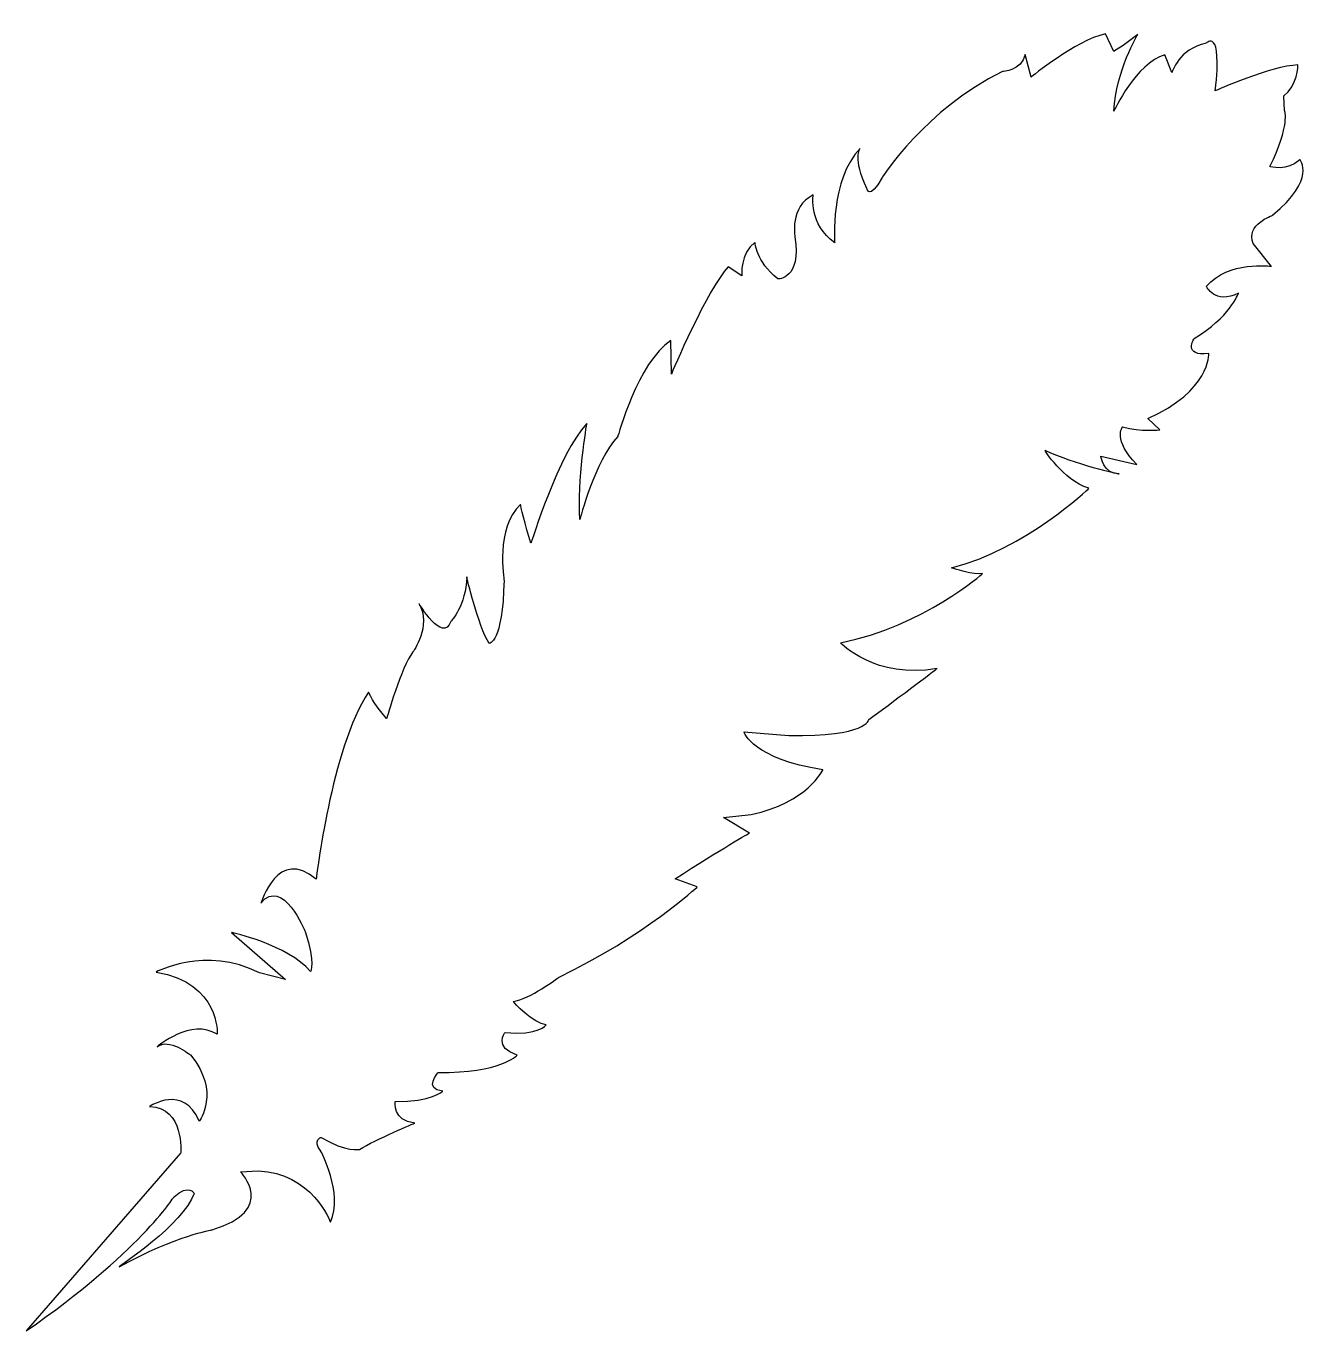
# Model space of a CAD drawing. Header units: centimetres. Extents: x -7.5 to 7.6, y -7.6 to 7.7.
import ezdxf

# ---------------------------------------------------------------- set-up
doc = ezdxf.new("R2010")
doc.units = ezdxf.units.CM
doc.header["$MEASUREMENT"] = 0
doc.layers.add('Camada 1', color=7, linetype='Continuous')

msp = doc.modelspace()

# ---------------------------------------------------------------- linework, layer by layer
at = {"layer": 'Camada 1'}
msp.add_open_spline([(-7.51885, -7.62685), (-7.51885, -7.62685), (-5.7068, -5.54162), (-5.7068, -5.54162), (-5.7068, -5.54162), (-5.7068, -5.54162), (-5.66108, -5.00491), (-6.06999, -4.99679), (-6.06999, -4.99679), (-6.06999, -4.99679), (-5.67018, -4.72715), (-5.48904, -5.16901), (-5.48904, -5.16901), (-5.48904, -5.16901), (-5.23382, -4.82344), (-5.59048, -4.39272), (-5.59048, -4.39272), (-5.59048, -4.39272), (-5.8493, -4.18306), (-5.98304, -4.29728), (-5.98304, -4.29728), (-5.98304, -4.29728), (-5.5818, -3.95462), (-5.2789, -4.15052), (-5.2789, -4.15052), (-5.2789, -4.15052), (-5.23781, -3.55243), (-5.99484, -3.42051), (-5.99484, -3.42051), (-5.99484, -3.42051), (-5.41895, -3.11052), (-4.78249, -3.42993), (-4.78249, -3.42993), (-4.78249, -3.42993), (-4.47727, -3.50904), (-4.47727, -3.50904), (-4.47727, -3.50904), (-4.47727, -3.50904), (-5.10907, -2.95596), (-5.10907, -2.95596), (-5.10907, -2.95596), (-5.10907, -2.95596), (-4.45454, -3.10045), (-4.18316, -3.41266), (-4.18316, -3.41266), (-4.18316, -3.41266), (-4.12302, -3.32614), (-4.2469, -2.9439), (-4.2469, -2.9439), (-4.2469, -2.9439), (-4.51162, -2.29583), (-4.76622, -2.61222), (-4.76622, -2.61222), (-4.76622, -2.61222), (-4.56305, -1.94423), (-4.11788, -2.33287), (-4.11788, -2.33287), (-4.11788, -2.33287), (-3.9414, -0.80241), (-3.50455, -0.13913), (-3.50455, -0.13913), (-3.50455, -0.13913), (-3.44875, -0.27169), (-3.29161, -0.45012), (-3.29161, -0.45012), (-3.29161, -0.45012), (-3.11878, 0.16006), (-2.9839, 0.33268), (-2.9839, 0.33268), (-2.9839, 0.33268), (-2.75874, 0.63499), (-2.91418, 0.90106), (-2.91418, 0.90106), (-2.91418, 0.90106), (-2.63139, 0.42793), (-2.53855, 0.68902), (-2.53855, 0.68902), (-2.53855, 0.68902), (-2.35953, 0.87542), (-2.35287, 1.21125), (-2.35287, 1.21125), (-2.35287, 1.21125), (-2.21814, 0.63882), (-2.09077, 0.43179), (-2.09077, 0.43179), (-2.09077, 0.43179), (-1.93014, 0.42859), (-1.91535, 1.17336), (-1.91535, 1.17336), (-1.91535, 1.17336), (-2.01999, 1.78902), (-1.72242, 2.06067), (-1.72242, 2.06067), (-1.72242, 2.06067), (-1.66895, 1.81125), (-1.6, 1.60535), (-1.6, 1.60535), (-1.6, 1.60535), (-1.27215, 2.6653), (-0.94391, 3.00941), (-0.94391, 3.00941), (-0.94391, 3.00941), (-1.05977, 2.32509), (-1.02466, 1.88612), (-1.02466, 1.88612), (-1.02466, 1.88612), (-0.85041, 2.56927), (-0.58175, 2.85611), (-0.58175, 2.85611), (-0.58175, 2.85611), (-0.34529, 3.72796), (0.0396, 3.98329), (0.0396, 3.98329), (0.0396, 3.98329), (0.04643, 3.58872), (0.04643, 3.58872), (0.04643, 3.58872), (0.04643, 3.58872), (0.47558, 4.60282), (0.71419, 4.84644), (0.71419, 4.84644), (0.71419, 4.84644), (0.87275, 4.74103), (0.87275, 4.74103), (0.87275, 4.74103), (0.87275, 4.74103), (0.84875, 5.00448), (1.02663, 5.1324), (1.02663, 5.1324), (1.02663, 5.1324), (1.03687, 4.91306), (1.29566, 4.7034), (1.29566, 4.7034), (1.29566, 4.7034), (1.57313, 4.6979), (1.49539, 5.19616), (1.49539, 5.19616), (1.49539, 5.19616), (1.42932, 5.54808), (1.7097, 5.6886), (1.7097, 5.6886), (1.7097, 5.6886), (1.6589, 5.33898), (1.96153, 5.12845), (1.96153, 5.12845), (1.96153, 5.12845), (1.9033, 5.87465), (2.26104, 6.23279), (2.26104, 6.23279), (2.26104, 6.23279), (2.17113, 6.11767), (2.33938, 5.76374), (2.33938, 5.76374), (2.33938, 5.76374), (2.36571, 5.61711), (2.51721, 5.89167), (2.51721, 5.89167), (2.51721, 5.89167), (3.03003, 6.6996), (3.92974, 7.13463), (3.92974, 7.13463), (3.92974, 7.13463), (4.14911, 7.1449), (4.19668, 7.33386), (4.19668, 7.33386), (4.19668, 7.33386), (4.26449, 7.06954), (4.26449, 7.06954), (4.26449, 7.06954), (4.26449, 7.06954), (4.78432, 7.4975), (5.13653, 7.57815), (5.13653, 7.57815), (5.13653, 7.57815), (5.23469, 7.37167), (5.23469, 7.37167), (5.23469, 7.37167), (5.23469, 7.37167), (5.39736, 7.47073), (5.51623, 7.57064), (5.51623, 7.57064), (5.51623, 7.57064), (5.25958, 7.15207), (5.2354, 6.67045), (5.2354, 6.67045), (5.2354, 6.67045), (5.49498, 7.23504), (5.83288, 7.33059), (5.83288, 7.33059), (5.83288, 7.33059), (5.91638, 7.12443), (5.91638, 7.12443), (5.91638, 7.12443), (5.91638, 7.12443), (5.99493, 7.40044), (6.31767, 7.46709), (6.31767, 7.46709), (6.31767, 7.46709), (6.51158, 7.66775), (6.42348, 6.90982), (6.42348, 6.90982), (6.42348, 6.90982), (7.08674, 7.20345), (7.39368, 7.21195), (7.39368, 7.21195), (7.39368, 7.21195), (7.38873, 6.96369), (7.2258, 6.85005), (7.2258, 6.85005), (7.2258, 6.85005), (7.23691, 6.67453), (7.23691, 6.67453), (7.23691, 6.67453), (7.23691, 6.67453), (7.30676, 6.51245), (7.06324, 6.02056), (7.06324, 6.02056), (7.06324, 6.02056), (7.26655, 5.95809), (7.41543, 6.1012), (7.41543, 6.1012), (7.41543, 6.1012), (7.61553, 5.87808), (7.09576, 5.45017), (7.09576, 5.45017), (7.09576, 5.45017), (6.77217, 5.33973), (6.86999, 5.11865), (6.86999, 5.11865), (6.86999, 5.11865), (7.08388, 4.85145), (7.08388, 4.85145), (7.08388, 4.85145), (7.08388, 4.85145), (6.57392, 4.92), (6.31955, 4.61827), (6.31955, 4.61827), (6.31955, 4.61827), (6.41737, 4.39718), (6.6978, 4.5377), (6.6978, 4.5377), (6.6978, 4.5377), (6.58972, 4.24769), (6.17594, 4.00755), (6.17594, 4.00755), (6.17594, 4.00755), (6.04013, 3.79109), (6.34768, 3.82882), (6.34768, 3.82882), (6.34768, 3.82882), (6.36821, 3.39014), (5.63137, 3.06875), (5.63137, 3.06875), (5.63137, 3.06875), (5.7748, 2.93442), (5.7748, 2.93442), (5.7748, 2.93442), (5.7748, 2.93442), (5.55517, 2.90958), (5.33728, 2.97236), (5.33728, 2.97236), (5.33728, 2.97236), (5.21721, 2.81403), (5.50384, 2.53077), (5.50384, 2.53077), (5.50384, 2.53077), (5.08209, 2.62679), (5.08209, 2.62679), (5.08209, 2.62679), (5.08209, 2.62679), (5.10723, 2.42176), (5.29704, 2.41798), (5.29704, 2.41798), (5.29704, 2.41798), (4.7734, 2.53064), (4.42608, 2.69825), (4.42608, 2.69825), (4.42608, 2.69825), (4.62386, 2.35831), (4.9431, 2.2497), (4.9431, 2.2497), (4.9431, 2.2497), (4.19843, 1.53405), (3.33218, 1.31749), (3.33218, 1.31749), (3.33218, 1.31749), (3.6079, 1.22438), (3.69611, 1.25185), (3.69611, 1.25185), (3.69611, 1.25185), (3.0119, 0.63728), (2.0291, 0.43765), (2.0291, 0.43765), (2.0291, 0.43765), (2.44418, 0.00572), (3.16265, 0.13756), (3.16265, 0.13756), (3.16265, 0.13756), (2.59903, -0.28956), (2.36189, -0.46016), (2.36189, -0.46016), (2.36189, -0.46016), (2.34324, -0.66431), (1.42317, -0.64603), (1.42317, -0.64603), (1.42317, -0.64603), (0.89805, -0.60637), (0.89805, -0.60637), (0.89805, -0.60637), (0.89805, -0.60637), (1.00849, -0.92996), (1.82428, -1.04844), (1.82428, -1.04844), (1.82428, -1.04844), (1.64119, -1.43923), (0.98116, -1.57221), (0.98116, -1.57221), (0.98116, -1.57221), (0.659, -1.60968), (0.659, -1.60968), (0.659, -1.60968), (0.659, -1.60968), (0.96219, -1.791), (0.96219, -1.791), (0.96219, -1.791), (0.96219, -1.791), (0.63712, -1.97444), (0.08957, -2.32879), (0.08957, -2.32879), (0.08957, -2.32879), (0.35069, -2.42166), (0.35069, -2.42166), (0.35069, -2.42166), (0.35069, -2.42166), (-0.25962, -2.99387), (-1.2774, -3.48497), (-1.2774, -3.48497), (-1.2774, -3.48497), (-1.6185, -3.74122), (-1.80892, -3.76662), (-1.80892, -3.76662), (-1.80892, -3.76662), (-1.56587, -4.03438), (-1.41982, -4.03726), (-1.41982, -4.03726), (-1.41982, -4.03726), (-1.51004, -4.16693), (-1.90377, -4.12992), (-1.90377, -4.12992), (-1.90377, -4.12992), (-2.03868, -4.30256), (-1.76296, -4.39572), (-1.76296, -4.39572), (-1.76296, -4.39572), (-1.95714, -4.61101), (-2.68733, -4.59651), (-2.68733, -4.59651), (-2.68733, -4.59651), (-2.86661, -4.79746), (-2.63328, -4.8167), (-2.63328, -4.8167), (-2.63328, -4.8167), (-2.76732, -4.9455), (-3.19078, -4.93711), (-3.19078, -4.93711), (-3.19078, -4.93711), (-3.22465, -5.17021), (-2.96207, -5.19), (-2.96207, -5.19), (-2.96207, -5.19), (-3.41885, -5.38547), (-3.61099, -5.49853), (-3.61099, -5.49853), (-3.61099, -5.49853), (-3.75791, -5.53943), (-4.0611, -5.35806), (-4.0611, -5.35806), (-4.0611, -5.35806), (-4.16389, -5.38523), (-4.06428, -5.51874), (-4.06428, -5.51874), (-4.06428, -5.51874), (-3.79639, -6.00613), (-3.9494, -6.35377), (-3.9494, -6.35377), (-3.9494, -6.35377), (-4.17146, -5.76497), (-4.79937, -5.75248), (-4.79937, -5.75248), (-4.79937, -5.75248), (-5.0041, -5.76296), (-5.0041, -5.76296), (-5.0041, -5.76296), (-5.0041, -5.76296), (-4.5601, -6.21005), (-5.33901, -6.44299), (-5.33901, -6.44299), (-5.33901, -6.44299), (-5.74406, -6.50215), (-6.42867, -6.87423), (-6.42867, -6.87423), (-6.42867, -6.87423), (-5.67373, -6.37787), (-5.54967, -6.01513), (-5.54967, -6.01513), (-5.54967, -6.01513), (-5.60576, -5.89715), (-5.7842, -6.05426), (-5.7842, -6.05426), (-5.78421, -6.05428), (-6.20062, -6.71809), (-7.51885, -7.62685)], degree=3, knots=[0, 0, 0, 0, 0.00961538, 0.00961538, 0.00961538, 0.00961538, 0.01923077, 0.01923077, 0.01923077, 0.01923077, 0.02884615, 0.02884615, 0.02884615, 0.02884615, 0.03846154, 0.03846154, 0.03846154, 0.03846154, 0.04807692, 0.04807692, 0.04807692, 0.04807692, 0.05769231, 0.05769231, 0.05769231, 0.05769231, 0.06730769, 0.06730769, 0.06730769, 0.06730769, 0.07692308, 0.07692308, 0.07692308, 0.07692308, 0.08653846, 0.08653846, 0.08653846, 0.08653846, 0.09615385, 0.09615385, 0.09615385, 0.09615385, 0.10576923, 0.10576923, 0.10576923, 0.10576923, 0.11538462, 0.11538462, 0.11538462, 0.11538462, 0.125, 0.125, 0.125, 0.125, 0.13461538, 0.13461538, 0.13461538, 0.13461538, 0.14423077, 0.14423077, 0.14423077, 0.14423077, 0.15384615, 0.15384615, 0.15384615, 0.15384615, 0.16346154, 0.16346154, 0.16346154, 0.16346154, 0.17307692, 0.17307692, 0.17307692, 0.17307692, 0.18269231, 0.18269231, 0.18269231, 0.18269231, 0.19230769, 0.19230769, 0.19230769, 0.19230769, 0.20192308, 0.20192308, 0.20192308, 0.20192308, 0.21153846, 0.21153846, 0.21153846, 0.21153846, 0.22115385, 0.22115385, 0.22115385, 0.22115385, 0.23076923, 0.23076923, 0.23076923, 0.23076923, 0.24038462, 0.24038462, 0.24038462, 0.24038462, 0.25, 0.25, 0.25, 0.25, 0.25961538, 0.25961538, 0.25961538, 0.25961538, 0.26923077, 0.26923077, 0.26923077, 0.26923077, 0.27884615, 0.27884615, 0.27884615, 0.27884615, 0.28846154, 0.28846154, 0.28846154, 0.28846154, 0.29807692, 0.29807692, 0.29807692, 0.29807692, 0.30769231, 0.30769231, 0.30769231, 0.30769231, 0.31730769, 0.31730769, 0.31730769, 0.31730769, 0.32692308, 0.32692308, 0.32692308, 0.32692308, 0.33653846, 0.33653846, 0.33653846, 0.33653846, 0.34615385, 0.34615385, 0.34615385, 0.34615385, 0.35576923, 0.35576923, 0.35576923, 0.35576923, 0.36538462, 0.36538462, 0.36538462, 0.36538462, 0.375, 0.375, 0.375, 0.375, 0.38461538, 0.38461538, 0.38461538, 0.38461538, 0.39423077, 0.39423077, 0.39423077, 0.39423077, 0.40384615, 0.40384615, 0.40384615, 0.40384615, 0.41346154, 0.41346154, 0.41346154, 0.41346154, 0.42307692, 0.42307692, 0.42307692, 0.42307692, 0.43269231, 0.43269231, 0.43269231, 0.43269231, 0.44230769, 0.44230769, 0.44230769, 0.44230769, 0.45192308, 0.45192308, 0.45192308, 0.45192308, 0.46153846, 0.46153846, 0.46153846, 0.46153846, 0.47115385, 0.47115385, 0.47115385, 0.47115385, 0.48076923, 0.48076923, 0.48076923, 0.48076923, 0.49038462, 0.49038462, 0.49038462, 0.49038462, 0.5, 0.5, 0.5, 0.5, 0.50961538, 0.50961538, 0.50961538, 0.50961538, 0.51923077, 0.51923077, 0.51923077, 0.51923077, 0.52884615, 0.52884615, 0.52884615, 0.52884615, 0.53846154, 0.53846154, 0.53846154, 0.53846154, 0.54807692, 0.54807692, 0.54807692, 0.54807692, 0.55769231, 0.55769231, 0.55769231, 0.55769231, 0.56730769, 0.56730769, 0.56730769, 0.56730769, 0.57692308, 0.57692308, 0.57692308, 0.57692308, 0.58653846, 0.58653846, 0.58653846, 0.58653846, 0.59615385, 0.59615385, 0.59615385, 0.59615385, 0.60576923, 0.60576923, 0.60576923, 0.60576923, 0.61538462, 0.61538462, 0.61538462, 0.61538462, 0.625, 0.625, 0.625, 0.625, 0.63461538, 0.63461538, 0.63461538, 0.63461538, 0.64423077, 0.64423077, 0.64423077, 0.64423077, 0.65384615, 0.65384615, 0.65384615, 0.65384615, 0.66346154, 0.66346154, 0.66346154, 0.66346154, 0.67307692, 0.67307692, 0.67307692, 0.67307692, 0.68269231, 0.68269231, 0.68269231, 0.68269231, 0.69230769, 0.69230769, 0.69230769, 0.69230769, 0.70192308, 0.70192308, 0.70192308, 0.70192308, 0.71153846, 0.71153846, 0.71153846, 0.71153846, 0.72115385, 0.72115385, 0.72115385, 0.72115385, 0.73076923, 0.73076923, 0.73076923, 0.73076923, 0.74038462, 0.74038462, 0.74038462, 0.74038462, 0.75, 0.75, 0.75, 0.75, 0.75961538, 0.75961538, 0.75961538, 0.75961538, 0.76923077, 0.76923077, 0.76923077, 0.76923077, 0.77884615, 0.77884615, 0.77884615, 0.77884615, 0.78846154, 0.78846154, 0.78846154, 0.78846154, 0.79807692, 0.79807692, 0.79807692, 0.79807692, 0.80769231, 0.80769231, 0.80769231, 0.80769231, 0.81730769, 0.81730769, 0.81730769, 0.81730769, 0.82692308, 0.82692308, 0.82692308, 0.82692308, 0.83653846, 0.83653846, 0.83653846, 0.83653846, 0.84615385, 0.84615385, 0.84615385, 0.84615385, 0.85576923, 0.85576923, 0.85576923, 0.85576923, 0.86538462, 0.86538462, 0.86538462, 0.86538462, 0.875, 0.875, 0.875, 0.875, 0.88461538, 0.88461538, 0.88461538, 0.88461538, 0.89423077, 0.89423077, 0.89423077, 0.89423077, 0.90384615, 0.90384615, 0.90384615, 0.90384615, 0.91346154, 0.91346154, 0.91346154, 0.91346154, 0.92307692, 0.92307692, 0.92307692, 0.92307692, 0.93269231, 0.93269231, 0.93269231, 0.93269231, 0.94230769, 0.94230769, 0.94230769, 0.94230769, 0.95192308, 0.95192308, 0.95192308, 0.95192308, 0.96153846, 0.96153846, 0.96153846, 0.96153846, 0.97115385, 0.97115385, 0.97115385, 0.97115385, 0.98076923, 0.98076923, 0.98076923, 0.98076923, 1, 1, 1, 1], dxfattribs=at)

doc.saveas('drawing.dxf')
